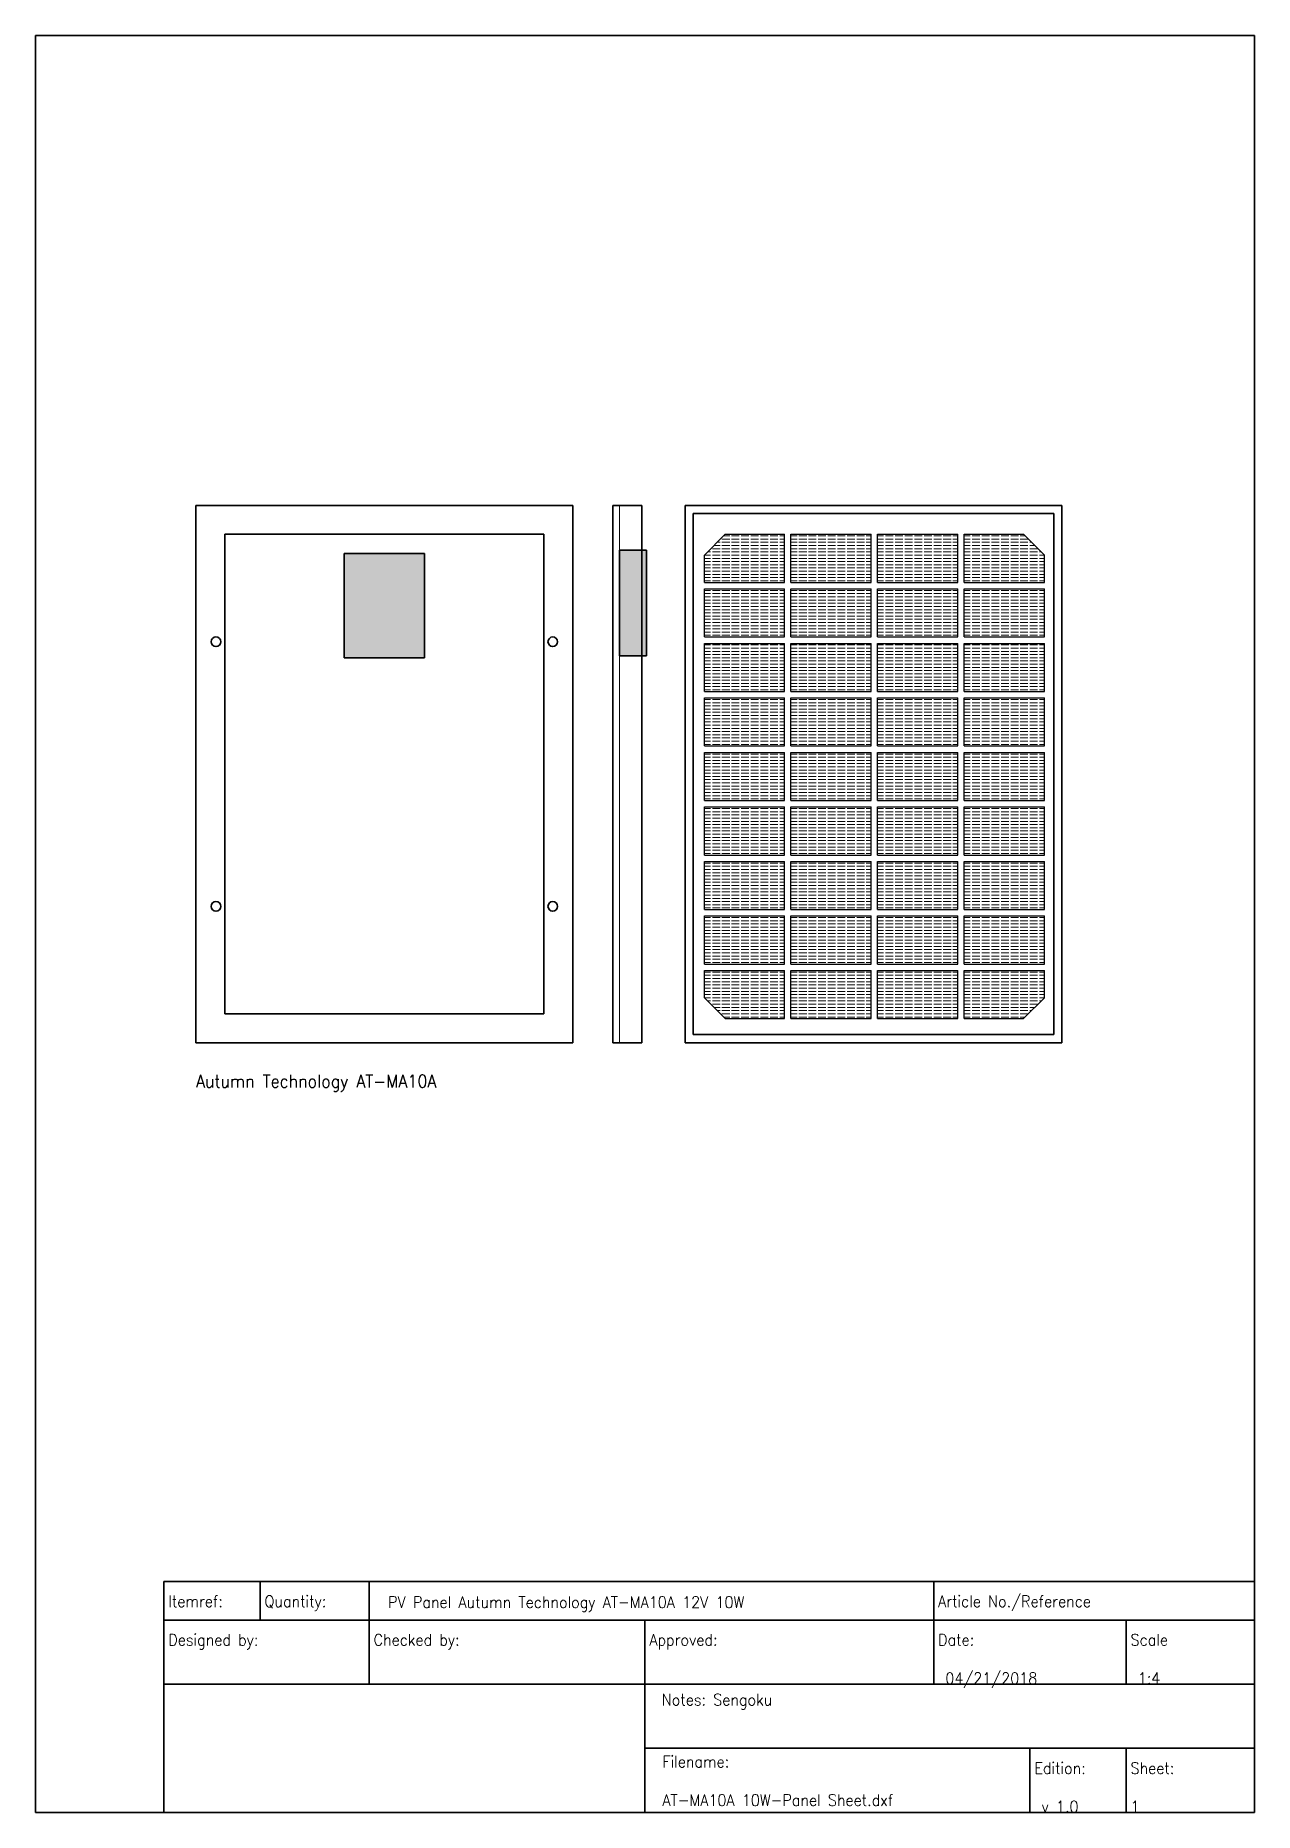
# Model space of a CAD drawing. Header units: millimetres. Extents: x 10 to 200, y 10 to 287.
import ezdxf

# ---------------------------------------------------------------- set-up
doc = ezdxf.new("R2010")
doc.units = ezdxf.units.MM
for name, color, linetype, lineweight, true_color in [('0 ... Background', 18, 'Continuous', 35, 0x000000), ('Box Hatch', 9, 'Continuous', 25, 0xc0c0c0), ('Frame', 18, 'Continuous', 35, 0x000000), ('Solar Cell', 18, 'Continuous', 25, 0x000000), ('Solar Cell ... Cell Hatch', 18, 'Continuous', 13, 0x000000)]:
    doc.layers.add(name, color=color, linetype=linetype, lineweight=lineweight, true_color=true_color)
doc.styles.add('textstyle11', font='Standard')
doc.styles.add('textstyle12', font='Standard')
doc.styles.add('textstyle13', font='Standard')
doc.styles.add('textstyle14', font='Standard')
doc.styles.add('textstyle15', font='Standard')
doc.styles.add('textstyle16', font='Standard')
doc.styles.add('textstyle17', font='Standard')
doc.styles.add('textstyle18', font='Standard')
doc.styles.add('textstyle19', font='Standard')
doc.styles.add('textstyle20', font='Standard')
doc.styles.add('textstyle21', font='Standard')
doc.styles.add('textstyle22', font='Standard')
doc.styles.add('textstyle23', font='Standard')
doc.styles.add('textstyle24', font='Standard')

msp = doc.modelspace()

# ---------------------------------------------------------------- hatches: boundary and pattern name
at = {"layer": 'Box Hatch'}
for points in [[(58.125, 206.25), (70.625, 206.25), (70.625, 190), (58.125, 190)], [(105.25, 190.3), (105.25, 206.8), (101, 206.8), (101, 190.3)]]:
    msp.add_hatch(color=256, dxfattribs=at).paths.add_polyline_path(points, flags=0)
at = {"layer": 'Solar Cell ... Cell Hatch'}
h = msp.add_hatch(dxfattribs=at)
h.set_pattern_fill('ACAD_ISO02W100', color=256, scale=0.1, style=0, pattern_type=0)
h.paths.add_polyline_path([(114.25, 201.75), (126.75, 201.75), (126.75, 209.25), (117.5, 209.25), (114.25, 206)], flags=0)
h = msp.add_hatch(dxfattribs=at)
h.set_pattern_fill('ACAD_ISO02W100', color=256, scale=0.1, style=0, pattern_type=0)
h.paths.add_polyline_path([(127.75, 209.25), (140.25, 209.25), (140.25, 201.75), (127.75, 201.75)], flags=0)
h = msp.add_hatch(dxfattribs=at)
h.set_pattern_fill('ACAD_ISO02W100', color=256, scale=0.1, style=0, pattern_type=0)
h.paths.add_polyline_path([(141.25, 209.25), (153.75, 209.25), (153.75, 201.75), (141.25, 201.75)], flags=0)
h = msp.add_hatch(dxfattribs=at)
h.set_pattern_fill('ACAD_ISO02W100', color=256, scale=0.1, style=0, pattern_type=0)
h.paths.add_polyline_path([(167.25, 201.75), (167.25, 206), (164, 209.25), (154.75, 209.25), (154.75, 201.75)], flags=0)
h = msp.add_hatch(dxfattribs=at)
h.set_pattern_fill('ACAD_ISO02W100', color=256, scale=0.1, style=0, pattern_type=0)
h.paths.add_polyline_path([(126.75, 193.25), (126.75, 200.75), (114.25, 200.75), (114.25, 193.25)], flags=0)
h = msp.add_hatch(dxfattribs=at)
h.set_pattern_fill('ACAD_ISO02W100', color=256, scale=0.1, style=0, pattern_type=0)
h.paths.add_polyline_path([(127.75, 200.75), (140.25, 200.75), (140.25, 193.25), (127.75, 193.25)], flags=0)
h = msp.add_hatch(dxfattribs=at)
h.set_pattern_fill('ACAD_ISO02W100', color=256, scale=0.1, style=0, pattern_type=0)
h.paths.add_polyline_path([(141.25, 200.75), (153.75, 200.75), (153.75, 193.25), (141.25, 193.25)], flags=0)
h = msp.add_hatch(dxfattribs=at)
h.set_pattern_fill('ACAD_ISO02W100', color=256, scale=0.1, style=0, pattern_type=0)
h.paths.add_polyline_path([(154.75, 200.75), (167.25, 200.75), (167.25, 193.25), (154.75, 193.25)], flags=0)
h = msp.add_hatch(dxfattribs=at)
h.set_pattern_fill('ACAD_ISO02W100', color=256, scale=0.1, style=0, pattern_type=0)
h.paths.add_polyline_path([(126.75, 184.75), (126.75, 192.25), (114.25, 192.25), (114.25, 184.75)], flags=0)
h = msp.add_hatch(dxfattribs=at)
h.set_pattern_fill('ACAD_ISO02W100', color=256, scale=0.1, style=0, pattern_type=0)
h.paths.add_polyline_path([(127.75, 192.25), (140.25, 192.25), (140.25, 184.75), (127.75, 184.75)], flags=0)
h = msp.add_hatch(dxfattribs=at)
h.set_pattern_fill('ACAD_ISO02W100', color=256, scale=0.1, style=0, pattern_type=0)
h.paths.add_polyline_path([(141.25, 192.25), (153.75, 192.25), (153.75, 184.75), (141.25, 184.75)], flags=0)
h = msp.add_hatch(dxfattribs=at)
h.set_pattern_fill('ACAD_ISO02W100', color=256, scale=0.1, style=0, pattern_type=0)
h.paths.add_polyline_path([(154.75, 192.25), (167.25, 192.25), (167.25, 184.75), (154.75, 184.75)], flags=0)
h = msp.add_hatch(dxfattribs=at)
h.set_pattern_fill('ACAD_ISO02W100', color=256, scale=0.1, style=0, pattern_type=0)
h.paths.add_polyline_path([(126.75, 176.25), (126.75, 183.75), (114.25, 183.75), (114.25, 176.25)], flags=0)
h = msp.add_hatch(dxfattribs=at)
h.set_pattern_fill('ACAD_ISO02W100', color=256, scale=0.1, style=0, pattern_type=0)
h.paths.add_polyline_path([(127.75, 183.75), (140.25, 183.75), (140.25, 176.25), (127.75, 176.25)], flags=0)
h = msp.add_hatch(dxfattribs=at)
h.set_pattern_fill('ACAD_ISO02W100', color=256, scale=0.1, style=0, pattern_type=0)
h.paths.add_polyline_path([(141.25, 183.75), (153.75, 183.75), (153.75, 176.25), (141.25, 176.25)], flags=0)
h = msp.add_hatch(dxfattribs=at)
h.set_pattern_fill('ACAD_ISO02W100', color=256, scale=0.1, style=0, pattern_type=0)
h.paths.add_polyline_path([(154.75, 183.75), (167.25, 183.75), (167.25, 176.25), (154.75, 176.25)], flags=0)
h = msp.add_hatch(dxfattribs=at)
h.set_pattern_fill('ACAD_ISO02W100', color=256, scale=0.1, style=0, pattern_type=0)
h.paths.add_polyline_path([(126.75, 167.75), (126.75, 175.25), (114.25, 175.25), (114.25, 167.75)], flags=0)
h = msp.add_hatch(dxfattribs=at)
h.set_pattern_fill('ACAD_ISO02W100', color=256, scale=0.1, style=0, pattern_type=0)
h.paths.add_polyline_path([(127.75, 175.25), (140.25, 175.25), (140.25, 167.75), (127.75, 167.75)], flags=0)
h = msp.add_hatch(dxfattribs=at)
h.set_pattern_fill('ACAD_ISO02W100', color=256, scale=0.1, style=0, pattern_type=0)
h.paths.add_polyline_path([(141.25, 175.25), (153.75, 175.25), (153.75, 167.75), (141.25, 167.75)], flags=0)
h = msp.add_hatch(dxfattribs=at)
h.set_pattern_fill('ACAD_ISO02W100', color=256, scale=0.1, style=0, pattern_type=0)
h.paths.add_polyline_path([(154.75, 175.25), (167.25, 175.25), (167.25, 167.75), (154.75, 167.75)], flags=0)
h = msp.add_hatch(dxfattribs=at)
h.set_pattern_fill('ACAD_ISO02W100', color=256, scale=0.1, style=0, pattern_type=0)
h.paths.add_polyline_path([(126.75, 159.25), (126.75, 166.75), (114.25, 166.75), (114.25, 159.25)], flags=0)
h = msp.add_hatch(dxfattribs=at)
h.set_pattern_fill('ACAD_ISO02W100', color=256, scale=0.1, style=0, pattern_type=0)
h.paths.add_polyline_path([(127.75, 166.75), (140.25, 166.75), (140.25, 159.25), (127.75, 159.25)], flags=0)
h = msp.add_hatch(dxfattribs=at)
h.set_pattern_fill('ACAD_ISO02W100', color=256, scale=0.1, style=0, pattern_type=0)
h.paths.add_polyline_path([(141.25, 166.75), (153.75, 166.75), (153.75, 159.25), (141.25, 159.25)], flags=0)
h = msp.add_hatch(dxfattribs=at)
h.set_pattern_fill('ACAD_ISO02W100', color=256, scale=0.1, style=0, pattern_type=0)
h.paths.add_polyline_path([(154.75, 166.75), (167.25, 166.75), (167.25, 159.25), (154.75, 159.25)], flags=0)
h = msp.add_hatch(dxfattribs=at)
h.set_pattern_fill('ACAD_ISO02W100', color=256, scale=0.1, style=0, pattern_type=0)
h.paths.add_polyline_path([(126.75, 150.75), (126.75, 158.25), (114.25, 158.25), (114.25, 150.75)], flags=0)
h = msp.add_hatch(dxfattribs=at)
h.set_pattern_fill('ACAD_ISO02W100', color=256, scale=0.1, style=0, pattern_type=0)
h.paths.add_polyline_path([(127.75, 158.25), (140.25, 158.25), (140.25, 150.75), (127.75, 150.75)], flags=0)
h = msp.add_hatch(dxfattribs=at)
h.set_pattern_fill('ACAD_ISO02W100', color=256, scale=0.1, style=0, pattern_type=0)
h.paths.add_polyline_path([(141.25, 158.25), (153.75, 158.25), (153.75, 150.75), (141.25, 150.75)], flags=0)
h = msp.add_hatch(dxfattribs=at)
h.set_pattern_fill('ACAD_ISO02W100', color=256, scale=0.1, style=0, pattern_type=0)
h.paths.add_polyline_path([(154.75, 158.25), (167.25, 158.25), (167.25, 150.75), (154.75, 150.75)], flags=0)
h = msp.add_hatch(dxfattribs=at)
h.set_pattern_fill('ACAD_ISO02W100', color=256, scale=0.1, style=0, pattern_type=0)
h.paths.add_polyline_path([(126.75, 142.25), (126.75, 149.75), (114.25, 149.75), (114.25, 142.25)], flags=0)
h = msp.add_hatch(dxfattribs=at)
h.set_pattern_fill('ACAD_ISO02W100', color=256, scale=0.1, style=0, pattern_type=0)
h.paths.add_polyline_path([(127.75, 149.75), (140.25, 149.75), (140.25, 142.25), (127.75, 142.25)], flags=0)
h = msp.add_hatch(dxfattribs=at)
h.set_pattern_fill('ACAD_ISO02W100', color=256, scale=0.1, style=0, pattern_type=0)
h.paths.add_polyline_path([(141.25, 149.75), (153.75, 149.75), (153.75, 142.25), (141.25, 142.25)], flags=0)
h = msp.add_hatch(dxfattribs=at)
h.set_pattern_fill('ACAD_ISO02W100', color=256, scale=0.1, style=0, pattern_type=0)
h.paths.add_polyline_path([(154.75, 149.75), (167.25, 149.75), (167.25, 142.25), (154.75, 142.25)], flags=0)
h = msp.add_hatch(dxfattribs=at)
h.set_pattern_fill('ACAD_ISO02W100', color=256, scale=0.1, style=0, pattern_type=0)
h.paths.add_polyline_path([(126.75, 133.75), (126.75, 141.25), (114.25, 141.25), (114.25, 137), (117.5, 133.75)], flags=0)
h = msp.add_hatch(dxfattribs=at)
h.set_pattern_fill('ACAD_ISO02W100', color=256, scale=0.1, style=0, pattern_type=0)
h.paths.add_polyline_path([(140.25, 133.75), (140.25, 141.25), (127.75, 141.25), (127.75, 133.75)], flags=0)
h = msp.add_hatch(dxfattribs=at)
h.set_pattern_fill('ACAD_ISO02W100', color=256, scale=0.1, style=0, pattern_type=0)
h.paths.add_polyline_path([(141.25, 141.25), (153.75, 141.25), (153.75, 133.75), (141.25, 133.75)], flags=0)
h = msp.add_hatch(dxfattribs=at)
h.set_pattern_fill('ACAD_ISO02W100', color=256, scale=0.1, style=0, pattern_type=0)
h.paths.add_polyline_path([(154.75, 141.25), (167.25, 141.25), (167.25, 137), (164, 133.75), (154.75, 133.75)], flags=0)

# ---------------------------------------------------------------- linework, layer by layer
at = {"layer": '0 ... Background', "linetype": 'Continuous'}
for p, q in [((200, 287), (10, 287)), ((10, 287), (10, 10)), ((200, 10), (200, 287)), ((30, 46), (200, 46)), ((30, 40), (30, 46)), ((45, 40), (45, 46)), ((62, 40), (62, 46)), ((150, 40), (150, 46)), ((30, 40), (200, 40)), ((30, 10), (30, 40)), ((62, 30), (62, 40)), ((105, 30), (105, 40)), ((150, 30), (150, 40)), ((180, 30), (180, 40)), ((30, 30), (200, 30)), ((105, 10), (105, 30)), ((105, 20), (200, 20)), ((165, 10), (165, 20)), ((180, 10), (180, 20)), ((105, 10), (105, 15)), ((10, 10), (200, 10))]:
    msp.add_line(p, q, dxfattribs=at)
at = {"layer": 'Frame'}
for p, q in [((35, 213.75), (93.75, 213.75)), ((35, 130), (35, 213.75)), ((93.75, 130), (93.75, 213.75)), ((104.5, 213.75), (100, 213.75)), ((100, 130), (100, 213.75)), ((104.5, 130), (104.5, 213.75)), ((111.25, 213.75), (170, 213.75)), ((111.25, 130), (111.25, 213.75)), ((170, 130), (170, 213.75)), ((112.5, 212.5), (168.75, 212.5)), ((112.5, 131.25), (112.5, 212.5)), ((168.75, 131.25), (168.75, 212.5)), ((39.5, 209.25), (89.25, 209.25)), ((39.5, 134.5), (39.5, 209.25)), ((89.25, 134.5), (89.25, 209.25)), ((58.125, 206.25), (70.625, 206.25)), ((58.125, 190), (58.125, 206.25)), ((70.625, 190), (70.625, 206.25)), ((105.25, 206.8), (101, 206.8)), ((101, 190.3), (101, 206.8)), ((105.25, 190.3), (105.25, 206.8)), ((58.125, 190), (70.625, 190)), ((105.25, 190.3), (101, 190.3)), ((39.5, 134.5), (89.25, 134.5)), ((112.5, 131.25), (168.75, 131.25)), ((35, 130), (93.75, 130)), ((104.5, 130), (100, 130)), ((111.25, 130), (170, 130))]:
    msp.add_line(p, q, dxfattribs=at)
for centre in [(38.125, 192.5), (90.625, 192.5), (38.125, 151.25), (90.625, 151.25)]:
    msp.add_circle(centre, 0.75, dxfattribs=at)
at = {"layer": 'Solar Cell'}
for p, q in [((114.25, 206), (117.5, 209.25)), ((117.5, 209.25), (126.75, 209.25)), ((126.75, 201.75), (126.75, 209.25)), ((127.75, 201.75), (127.75, 209.25)), ((127.75, 209.25), (140.25, 209.25)), ((140.25, 201.75), (140.25, 209.25)), ((141.25, 201.75), (141.25, 209.25)), ((141.25, 209.25), (153.75, 209.25)), ((153.75, 201.75), (153.75, 209.25)), ((154.75, 201.75), (154.75, 209.25)), ((154.75, 209.25), (164, 209.25)), ((164, 209.25), (167.25, 206)), ((114.25, 201.75), (114.25, 206)), ((167.25, 201.75), (167.25, 206)), ((114.25, 201.75), (126.75, 201.75)), ((114.25, 193.25), (114.25, 200.75)), ((114.25, 200.75), (126.75, 200.75)), ((126.75, 193.25), (126.75, 200.75)), ((127.75, 201.75), (140.25, 201.75)), ((127.75, 193.25), (127.75, 200.75)), ((127.75, 200.75), (140.25, 200.75)), ((140.25, 193.25), (140.25, 200.75)), ((141.25, 201.75), (153.75, 201.75)), ((141.25, 193.25), (141.25, 200.75)), ((141.25, 200.75), (153.75, 200.75)), ((153.75, 193.25), (153.75, 200.75)), ((154.75, 201.75), (167.25, 201.75)), ((154.75, 193.25), (154.75, 200.75)), ((154.75, 200.75), (167.25, 200.75)), ((167.25, 193.25), (167.25, 200.75)), ((114.25, 193.25), (126.75, 193.25)), ((114.25, 184.75), (114.25, 192.25)), ((114.25, 192.25), (126.75, 192.25)), ((126.75, 184.75), (126.75, 192.25)), ((127.75, 193.25), (140.25, 193.25)), ((127.75, 184.75), (127.75, 192.25)), ((127.75, 192.25), (140.25, 192.25)), ((140.25, 184.75), (140.25, 192.25)), ((141.25, 193.25), (153.75, 193.25)), ((141.25, 184.75), (141.25, 192.25)), ((141.25, 192.25), (153.75, 192.25)), ((153.75, 184.75), (153.75, 192.25)), ((154.75, 193.25), (167.25, 193.25)), ((154.75, 184.75), (154.75, 192.25)), ((154.75, 192.25), (167.25, 192.25)), ((167.25, 184.75), (167.25, 192.25)), ((114.25, 184.75), (126.75, 184.75)), ((114.25, 176.25), (114.25, 183.75)), ((114.25, 183.75), (126.75, 183.75)), ((126.75, 176.25), (126.75, 183.75)), ((127.75, 184.75), (140.25, 184.75)), ((127.75, 176.25), (127.75, 183.75)), ((127.75, 183.75), (140.25, 183.75)), ((140.25, 176.25), (140.25, 183.75)), ((141.25, 184.75), (153.75, 184.75)), ((141.25, 176.25), (141.25, 183.75)), ((141.25, 183.75), (153.75, 183.75)), ((153.75, 176.25), (153.75, 183.75)), ((154.75, 184.75), (167.25, 184.75)), ((154.75, 176.25), (154.75, 183.75)), ((154.75, 183.75), (167.25, 183.75)), ((167.25, 176.25), (167.25, 183.75)), ((114.25, 176.25), (126.75, 176.25)), ((114.25, 167.75), (114.25, 175.25)), ((114.25, 175.25), (126.75, 175.25)), ((126.75, 167.75), (126.75, 175.25)), ((127.75, 176.25), (140.25, 176.25)), ((127.75, 167.75), (127.75, 175.25)), ((127.75, 175.25), (140.25, 175.25)), ((140.25, 167.75), (140.25, 175.25)), ((141.25, 176.25), (153.75, 176.25)), ((141.25, 167.75), (141.25, 175.25)), ((141.25, 175.25), (153.75, 175.25)), ((153.75, 167.75), (153.75, 175.25)), ((154.75, 176.25), (167.25, 176.25)), ((154.75, 167.75), (154.75, 175.25)), ((154.75, 175.25), (167.25, 175.25)), ((167.25, 167.75), (167.25, 175.25)), ((114.25, 167.75), (126.75, 167.75)), ((114.25, 159.25), (114.25, 166.75)), ((114.25, 166.75), (126.75, 166.75)), ((126.75, 159.25), (126.75, 166.75)), ((127.75, 167.75), (140.25, 167.75)), ((127.75, 159.25), (127.75, 166.75)), ((127.75, 166.75), (140.25, 166.75)), ((140.25, 159.25), (140.25, 166.75)), ((141.25, 167.75), (153.75, 167.75)), ((141.25, 159.25), (141.25, 166.75)), ((141.25, 166.75), (153.75, 166.75)), ((153.75, 159.25), (153.75, 166.75)), ((154.75, 167.75), (167.25, 167.75)), ((154.75, 159.25), (154.75, 166.75)), ((154.75, 166.75), (167.25, 166.75)), ((167.25, 159.25), (167.25, 166.75)), ((114.25, 159.25), (126.75, 159.25)), ((114.25, 150.75), (114.25, 158.25)), ((114.25, 158.25), (126.75, 158.25)), ((126.75, 150.75), (126.75, 158.25)), ((127.75, 159.25), (140.25, 159.25)), ((127.75, 150.75), (127.75, 158.25)), ((127.75, 158.25), (140.25, 158.25)), ((140.25, 150.75), (140.25, 158.25)), ((141.25, 159.25), (153.75, 159.25)), ((141.25, 150.75), (141.25, 158.25)), ((141.25, 158.25), (153.75, 158.25)), ((153.75, 150.75), (153.75, 158.25)), ((154.75, 159.25), (167.25, 159.25)), ((154.75, 150.75), (154.75, 158.25)), ((154.75, 158.25), (167.25, 158.25)), ((167.25, 150.75), (167.25, 158.25)), ((114.25, 150.75), (126.75, 150.75)), ((114.25, 142.25), (114.25, 149.75)), ((114.25, 149.75), (126.75, 149.75)), ((126.75, 142.25), (126.75, 149.75)), ((127.75, 150.75), (140.25, 150.75)), ((127.75, 142.25), (127.75, 149.75)), ((127.75, 149.75), (140.25, 149.75)), ((140.25, 142.25), (140.25, 149.75)), ((141.25, 150.75), (153.75, 150.75)), ((141.25, 142.25), (141.25, 149.75)), ((141.25, 149.75), (153.75, 149.75)), ((153.75, 142.25), (153.75, 149.75)), ((154.75, 150.75), (167.25, 150.75)), ((154.75, 142.25), (154.75, 149.75)), ((154.75, 149.75), (167.25, 149.75)), ((167.25, 142.25), (167.25, 149.75)), ((114.25, 142.25), (126.75, 142.25)), ((127.75, 142.25), (140.25, 142.25)), ((141.25, 142.25), (153.75, 142.25)), ((154.75, 142.25), (167.25, 142.25)), ((114.25, 137), (114.25, 141.25)), ((114.25, 141.25), (126.75, 141.25)), ((126.75, 133.75), (126.75, 141.25)), ((127.75, 133.75), (127.75, 141.25)), ((127.75, 141.25), (140.25, 141.25)), ((140.25, 133.75), (140.25, 141.25)), ((141.25, 133.75), (141.25, 141.25)), ((141.25, 141.25), (153.75, 141.25)), ((153.75, 133.75), (153.75, 141.25)), ((154.75, 133.75), (154.75, 141.25)), ((154.75, 141.25), (167.25, 141.25)), ((167.25, 137), (167.25, 141.25)), ((114.25, 137), (117.5, 133.75)), ((164, 133.75), (167.25, 137)), ((117.5, 133.75), (126.75, 133.75)), ((127.75, 133.75), (140.25, 133.75)), ((141.25, 133.75), (153.75, 133.75)), ((154.75, 133.75), (164, 133.75))]:
    msp.add_line(p, q, dxfattribs=at)
at = {"layer": 'Solar Cell ... Cell Hatch'}
for p, q in [((101, 206.8), (101, 213.75)), ((101, 206.8), (101, 206.8)), ((101, 130), (101, 190.3))]:
    msp.add_line(p, q, dxfattribs=at)

# ---------------------------------------------------------------- texts
at = {"layer": '0 ... Background', "linetype": 'Continuous', "lineweight": 25, "char_height": 1.8}
for s, insert, width, attachment_point, style in [('Itemref:', (30.68845, 43.81101), 100, 1, 'textstyle11'), ('Quantity:', (45.68845, 43.81101), 100, 1, 'textstyle12'), ('PV Panel Autumn Technology AT-MA10A 12V 10W', (64.95691, 41.28804), 100, 7, 'textstyle13'), ('Article No./Reference', (150.68845, 43.81101), 100, 1, 'textstyle14'), ('Designed by:', (30.68845, 37.81101), 100, 1, 'textstyle15'), ('Checked by:', (62.68845, 37.81101), 100, 1, 'textstyle16'), ('Approved:\\P\\P', (105.68845, 37.81101), 100, 1, 'textstyle17'), ('Date:\\P\\P 04/21/2018', (150.68845, 37.81101), 100, 1, 'textstyle19'), ('Scale\\P\\P 1:4', (180.68845, 37.81101), 100, 1, 'textstyle20'), ('Notes: Sengoku', (107.62593, 28.46895), 200, 1, 'textstyle23'), ('Filename:\\P\\PAT-MA10A 10W-Panel Sheet.dxf', (107.71701, 18.82302), 100, 1, 'textstyle18'), ('Edition:\\P\\P v 1.0', (165.68845, 17.81101), 100, 1, 'textstyle21'), ('Sheet:\\P\\P1', (180.68845, 17.81101), 100, 1, 'textstyle22')]:
    msp.add_mtext(s, dxfattribs=dict(at, insert=insert, width=width, attachment_point=attachment_point, style=style))
at = {"layer": 'Frame', "insert": (35, 125), "char_height": 2, "attachment_point": 1, "style": 'textstyle24'}
msp.add_mtext('Autumn Technology AT-MA10A', dxfattribs=at)

doc.saveas('drawing.dxf')
